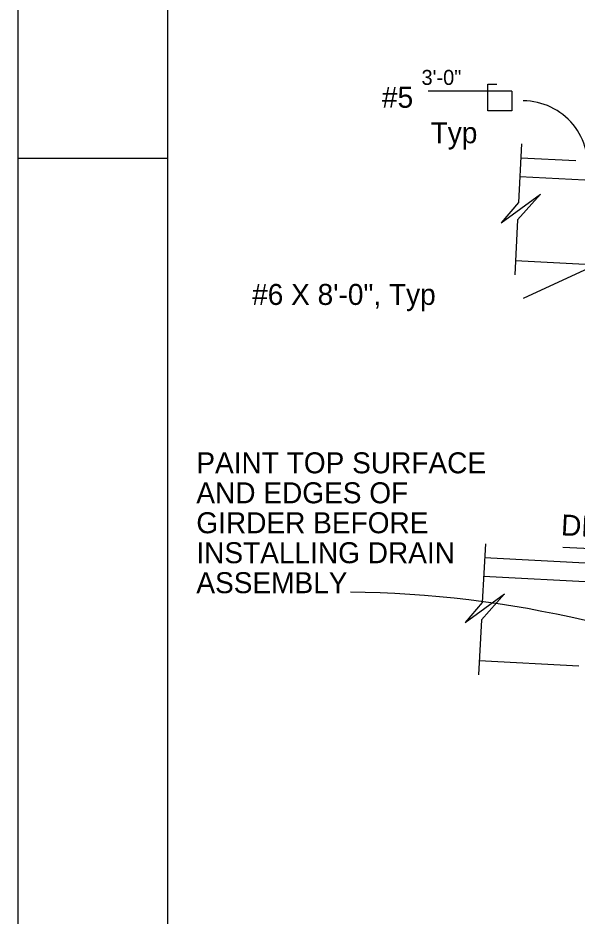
# Model space of a CAD drawing. Extents: x 0 to 2.83, y 0 to 1.83.
# Drawn here: x 0 to 0.3111, y 0.4952 to 0.9947 of the extents above; entities that cross this region are included whole.
import ezdxf

# ---------------------------------------------------------------- set-up
doc = ezdxf.new("R2010")
doc.units = 0
for name, color, linetype in [('10 Sheet Format', 7, 'Continuous'), ('210 Border', 7, 'Continuous'), ('212 Leaders and Dim Lines', 7, 'Continuous'), ('214 Text and Titles', 7, 'Continuous'), ('216 Rebar', 7, 'Continuous'), ('241 Concrete', 7, 'Continuous')]:
    doc.layers.add(name, color=color, linetype=linetype)

msp = doc.modelspace()

# ---------------------------------------------------------------- linework, layer by layer
at = {"layer": '10 Sheet Format'}
msp.add_lwpolyline([(0, 0), (2.833333333333333, 0), (2.833333333333333, 1.8333333333333333), (0, 1.8333333333333333)], close=True, dxfattribs=at)
at = {"layer": '210 Border'}
for p, q in [((0.08333234863455112, 0.08333333288297338), (0.08333234863455112, 1.7916669852301008)), ((0, 0.9166673179666279), (0.08333234863455112, 0.9166673179666279))]:
    msp.add_line(p, q, dxfattribs=at)
at = {"layer": '212 Leaders and Dim Lines'}
msp.add_line((0.28137037158886713, 0.8389477777509297), (0.4023075485311072, 0.8949708701893672), dxfattribs=at)
for centre, radius, start, end in [((0.2811394692450825, 0.9126902505396453), 0.0359237346007917, 348.68089166666664, 90.03026111111112), ((0.1782964664667678, 0.07169805477956258), 0.6037283572677803, 64.32122222222222, 89.36397777777778)]:
    msp.add_arc(centre, radius, start, end, dxfattribs=at)
at = {"layer": '214 Text and Titles'}
for p, q in [((0.2748279044768844, 0.954079807724423), (0.22818792543584196, 0.954079807724423)), ((0.2614225193923533, 0.9431481525355689), (0.2614225193923533, 0.9578494571277824)), ((0.2614225193923533, 0.9578494571277824), (0.26652089639219695, 0.9578494571277824)), ((0.2748279044768844, 0.954079807724423), (0.2748279044768844, 0.9431481525355689)), ((0.2748279044768844, 0.9431481525355689), (0.2614225193923533, 0.9431481525355689)), ((0.30316478498009136, 0.7004320268285339), (0.3961461894540755, 0.6955600256414244))]:
    msp.add_line(p, q, dxfattribs=at)
at = {"layer": '216 Rebar'}
for p, q in [((0.27930674280321705, 0.9065685295809036), (0.4076027740637631, 0.8998461521853567)), ((0.25912976818993533, 0.6841887420626224), (0.38742579945048217, 0.6774630838581952))]:
    msp.add_line(p, q, dxfattribs=at)
at = {"layer": '241 Concrete'}
for p, q in [((0.2802548965695969, 0.9246523481286119), (0.27854559514300814, 0.8920903199925443)), ((0.27985135707733166, 0.9169719745400442), (0.31039050570308446, 0.9153714293706915)), ((0.2689393867417586, 0.8808207414890287), (0.29084862844378945, 0.8967818766912421)), ((0.29084862844378945, 0.8967818766912421), (0.27803706976657605, 0.8823824065160077)), ((0.27854559514300814, 0.8920903199925443), (0.2689393867417586, 0.8808207414890287)), ((0.27803706976657605, 0.8823824065160077), (0.276439315841914, 0.8518577606945494)), ((0.27685269776082067, 0.8597579484780911), (0.332331175925143, 0.8568511518102264)), ((0.26007792195631596, 0.7022725606103306), (0.2583719013386071, 0.669710532474263)), ((0.2596743824640499, 0.6945889062128828), (0.8476972470003246, 0.663774057546252)), ((0.24876569293735679, 0.6584409539707473), (0.2706716538305085, 0.6744020891729609)), ((0.2706716538305085, 0.6744020891729609), (0.25786337596217507, 0.6600026189977265)), ((0.2583719013386071, 0.669710532474263), (0.24876569293735679, 0.6584409539707473)), ((0.25786337596217507, 0.6600026189977265), (0.25626234122863306, 0.6294779731762682)), ((0.2566757231475389, 0.6373781609598098), (0.31215420131186206, 0.634468083483065))]:
    msp.add_line(p, q, dxfattribs=at)

# ---------------------------------------------------------------- texts
at = {"layer": '214 Text and Titles'}
for s, height, p in [('3\'-0"', 0.008332927131002922, (0.22454573634165878, 0.9575068504409829)), ('#5', 0.01166655703418261, (0.20255559228443476, 0.9447874181447639)), ('Typ', 0.01166655703418261, (0.22963843820570762, 0.9250418074059898)), ('#6 X 8\'-0", Typ', 0.01166655703418261, (0.13030163443049605, 0.8351282948073355)), ('PAINT TOP SURFACE ', 0.01166655703418261, (0.09926415347958391, 0.7414726493537239)), ('AND EDGES OF ', 0.01166655703418261, (0.09926415347958391, 0.7248060923195413)), ('GIRDER BEFORE ', 0.01166655703418261, (0.09926415347958391, 0.7081395352853587)), ('INSTALLING DRAIN ', 0.01166655703418261, (0.09926415347958391, 0.6914729782511762)), ('ASSEMBLY', 0.01166655703418261, (0.09926415347958391, 0.6748064212169935))]:
    msp.add_text(s, height=height, dxfattribs=at).set_placement(p)
msp.add_text('DECK SLOPE', height=0.01166655703418261, rotation=357.000175, dxfattribs=at).set_placement((0.3019999823548395, 0.7070122676609023))

doc.saveas('drawing.dxf')
